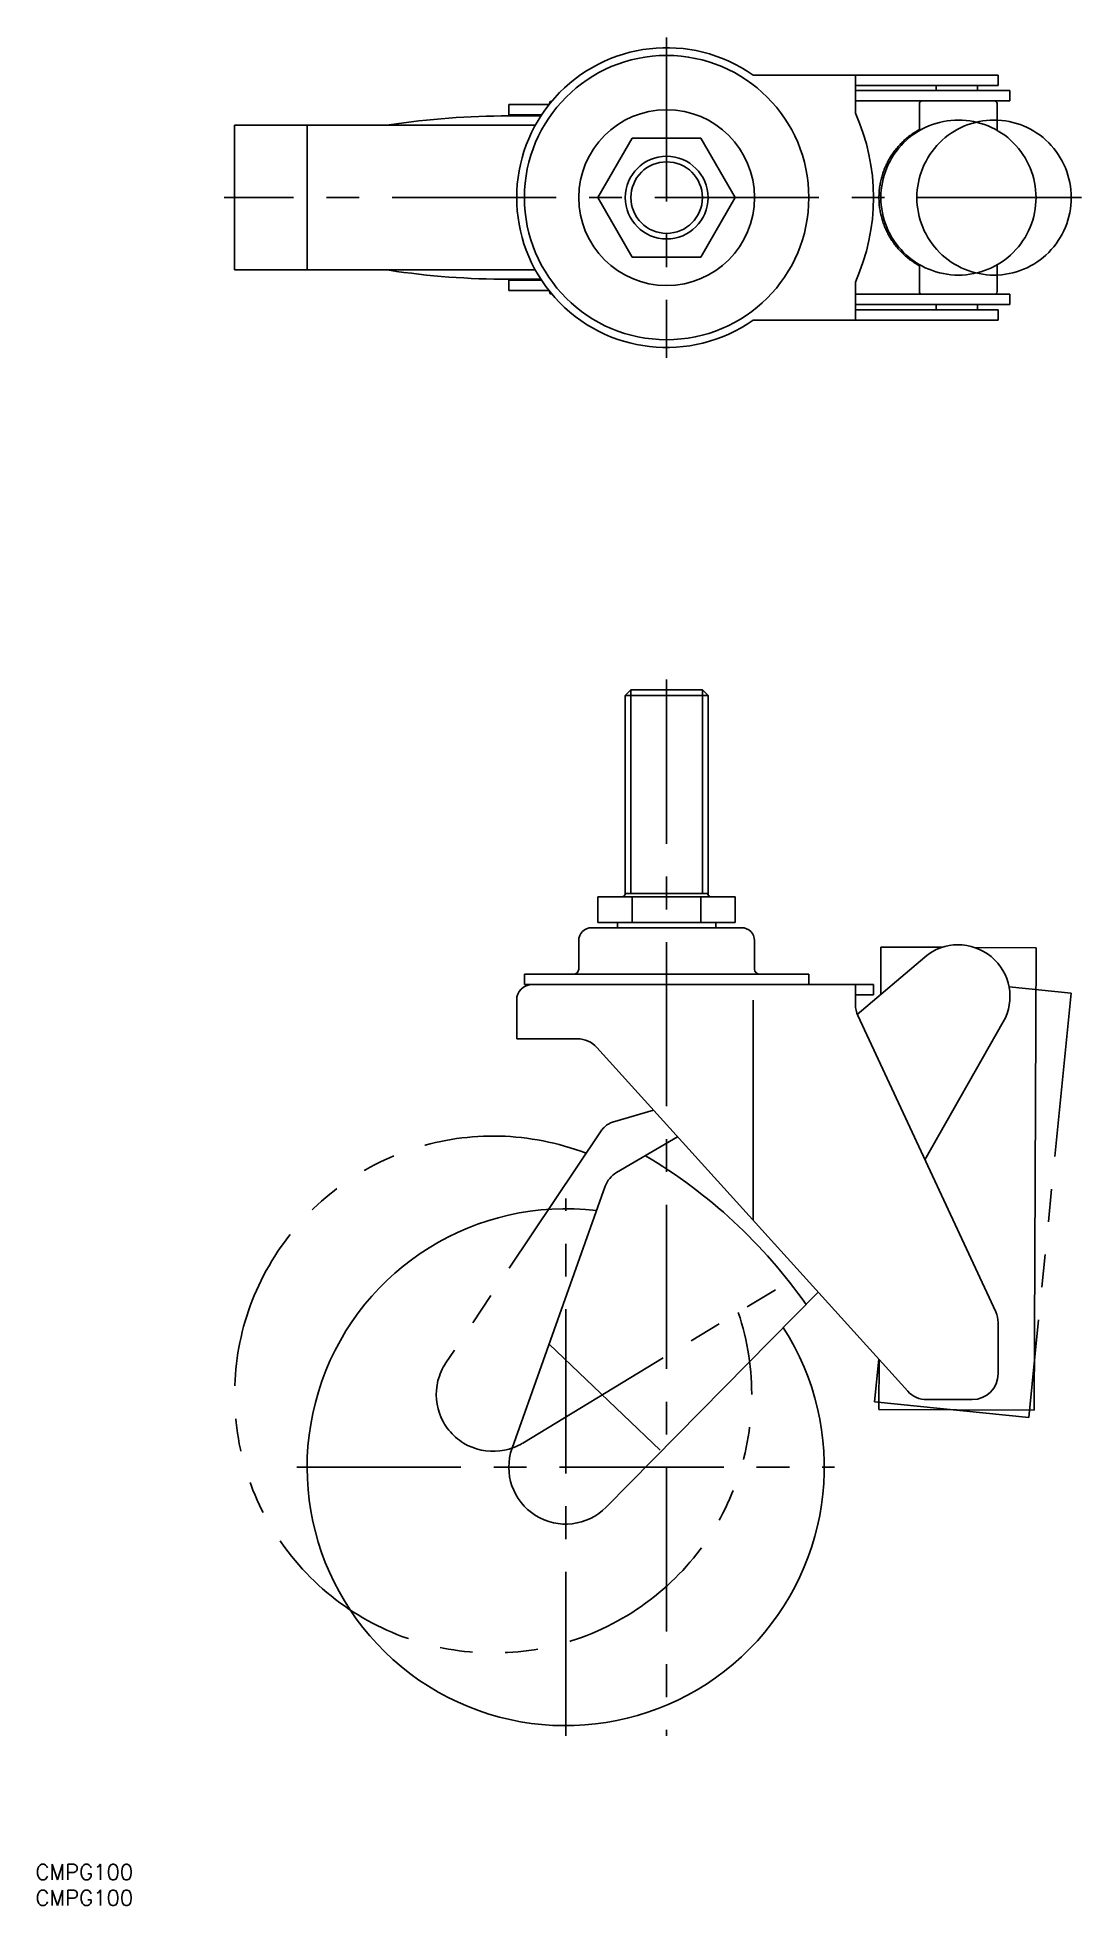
# Model space of a CAD drawing. Extents: x -122 to 80, y -330 to 31.
import ezdxf

# ---------------------------------------------------------------- set-up
doc = ezdxf.new("R2010")
doc.units = 0
doc.linetypes.add('CENTER', pattern=[50.8, 31.75, -6.35, 6.35, -6.35])
doc.linetypes.add('PHANTOM', pattern=[63.5, 31.75, -6.35, 6.35, -6.35, 6.35, -6.35])
doc.layers.get('0').update_dxf_attribs({"linetype": 'CONTINUOUS'})
doc.layers.add('CENTER', color=1, linetype='CENTER')
doc.styles.get("Standard").update_dxf_attribs({"font": 'txt.shx', "height": 3, "bigfont": 'bigfont.shx'})

msp = doc.modelspace()

# ---------------------------------------------------------------- linework, layer by layer
at = {"color": 7, "linetype": 'CONTINUOUS'}
for p, q in [((64.1, 23.7), (16.71, 23.7)), ((36.5, 23.7), (36.5, 16.36)), ((64.1, 21.7), (36.5, 21.7)), ((52.1, 21.7), (52.1, 20.7)), ((60.1, 20.7), (60.1, 21.7)), ((64.1, 23.7), (64.1, 21.7)), ((-22.74, 18), (-22.52, 18.6)), ((-22.25, 18.6), (-22.52, 18.6)), ((66.39, 20.7), (36.5, 20.7)), ((36.5, 18.7), (66.39, 18.7)), ((48.89, 18.2), (48.89, 12.97)), ((63.89, 13.01), (63.89, 18.2)), ((66.39, 18.7), (66.39, 20.7)), ((-22.74, 18), (-30.52, 18)), ((-30.52, 18), (-30.52, 16)), ((-30.52, 16), (-24.19, 16)), ((-24.32, 15.8), (-30.52, 15.8)), ((-25.52, 16), (-25.52, 15.8)), ((-69.52, 14), (-25.4, 14)), ((-69.52, 14), (-69.52, -14)), ((-6.64, 11.5), (-13.28, 0)), ((6.64, 11.5), (-6.64, 11.5)), ((13.28, 0), (6.64, 11.5)), ((-13.28, 0), (-6.64, -11.5)), ((6.64, -11.5), (13.28, 0)), ((-69.52, -14), (-25.4, -14)), ((-6.64, -11.5), (6.64, -11.5)), ((48.89, -12.97), (48.89, -18.2)), ((63.89, -18.2), (63.89, -13.01)), ((-30.52, -15.8), (-24.32, -15.8)), ((-30.52, -16), (-24.19, -16)), ((-30.52, -16), (-30.52, -18)), ((-22.74, -18), (-30.52, -18)), ((-25.52, -15.8), (-25.52, -16)), ((-22.74, -18), (-22.52, -18.6)), ((36.5, -16.36), (36.5, -23.7)), ((-22.25, -18.6), (-22.52, -18.6)), ((66.39, -18.7), (36.5, -18.7)), ((66.39, -20.7), (36.5, -20.7)), ((52.1, -20.7), (52.1, -21.7)), ((60.1, -21.7), (60.1, -20.7)), ((66.39, -20.7), (66.39, -18.7)), ((16.71, -23.7), (64.1, -23.7)), ((64.1, -21.7), (36.5, -21.7)), ((64.1, -21.7), (64.1, -23.7)), ((-6.92, -95.26), (-8, -96.35)), ((-8, -96.35), (-8, -134.74)), ((-8, -96.35), (8, -96.35)), ((6.92, -95.26), (-6.92, -95.26)), ((8, -96.35), (6.92, -95.26)), ((8, -134.74), (8, -96.35)), ((-13.28, -135.26), (13.28, -135.26)), ((-13.28, -140.26), (-13.28, -135.26)), ((8, -134.66), (-8, -134.66)), ((-6.64, -140.26), (-6.64, -135.26)), ((6.64, -140.26), (6.64, -135.26)), ((13.28, -140.26), (13.28, -135.26)), ((-13.28, -140.26), (13.28, -140.26)), ((-9.5, -140.26), (-9.5, -141.26)), ((9.5, -141.26), (9.5, -140.26)), ((-17, -143.76), (-17, -149.26)), ((14.5, -141.26), (-14.5, -141.26)), ((17, -149.26), (17, -143.76)), ((49.91, -146.95), (36.87, -158.06)), ((41.43, -145), (41.39, -154.21)), ((53.31, -145.05), (41.43, -145)), ((71.43, -145.13), (59.55, -145.08)), ((71.43, -145.13), (71.06, -234.63)), ((27.5, -150.26), (-27.5, -150.26)), ((-27.5, -150.26), (-27.5, -152.26)), ((27.5, -152.26), (27.5, -150.26)), ((-29, -155.26), (-29, -162.76)), ((-27.5, -152.26), (40, -152.26)), ((16.71, -155.26), (16.71, -197.84)), ((36.5, -156.16), (36.5, -152.26)), ((36.5, -154.26), (40, -154.26)), ((40, -154.26), (40, -152.26)), ((63.63, -215.56), (36.97, -158.27)), ((49.96, -186.17), (65.09, -159.5)), ((-29, -162.76), (-17.22, -162.76)), ((-13.51, -164.41), (46.61, -230.92)), ((2.12, -181.7), (-9.7, -188.64)), ((-11.87, -191.28), (-29.89, -241.95)), ((-11.69, -253.36), (29.29, -211.76)), ((64.1, -227.56), (64.1, -217.67)), ((-22.74, -221.85), (-1.23, -242.35)), ((41.1, -224.82), (41.06, -234.5)), ((41.06, -234.5), (71.06, -234.63)), ((50.32, -232.56), (59.1, -232.56))]:
    msp.add_line(p, q, dxfattribs=at)
at = {"color": 3, "linetype": 'PHANTOM'}
for p, q in [((-69.52, 14), (-83.55, 14)), ((-83.55, 14), (-83.55, -14)), ((-83.55, -14), (-69.52, -14)), ((78.25, -153.92), (66.22, -152.71)), ((78.25, -153.92), (70.03, -236.01)), ((-2.55, -176.53), (-10.05, -178.72)), ((-12.81, -180.74), (-42.69, -225.46)), ((-27.84, -240.97), (26.11, -208.24)), ((40.18, -233.02), (41.01, -224.72)), ((40.18, -233.02), (70.03, -236.01))]:
    msp.add_line(p, q, dxfattribs=at)
at = {"color": 3, "linetype": 'CONTINUOUS'}
for p, q in [((-6.92, -95.26), (-6.92, -134.66)), ((6.92, -95.26), (6.92, -134.66))]:
    msp.add_line(p, q, dxfattribs=at)
at = {"color": 7, "linetype": 'CONTINUOUS'}
for points in [[(56.43, -15, 0), (57.17, -14.98, 0), (57.9, -14.93, 0), (58.63, -14.84, 0), (59.36, -14.71, 0), (60.08, -14.55, 0), (60.79, -14.35, 0), (61.49, -14.12, 0), (62.17, -13.86, 0), (62.85, -13.56, 0), (63.5, -13.23, 0), (64.14, -12.87, 0), (64.77, -12.47, 0), (65.37, -12.05, 0), (65.95, -11.6, 0), (66.51, -11.11, 0), (67.04, -10.61, 0), (67.55, -10.07, 0), (68.03, -9.52, 0), (68.48, -8.94, 0), (68.9, -8.33, 0), (69.3, -7.71, 0), (69.66, -7.07, 0), (69.99, -6.41, 0), (70.29, -5.74, 0), (70.56, -5.05, 0), (70.79, -4.35, 0), (70.98, -3.64, 0), (71.14, -2.93, 0), (71.27, -2.2, 0), (71.36, -1.47, 0), (71.41, -0.74, 0), (71.43, 0, 0), (71.41, 0.74, 0), (71.36, 1.47, 0), (71.27, 2.2, 0), (71.14, 2.93, 0), (70.98, 3.64, 0), (70.79, 4.35, 0), (70.56, 5.05, 0), (70.29, 5.74, 0), (69.99, 6.41, 0), (69.66, 7.07, 0), (69.3, 7.71, 0), (68.9, 8.33, 0), (68.48, 8.94, 0), (68.03, 9.52, 0), (67.55, 10.07, 0), (67.04, 10.61, 0), (66.51, 11.11, 0), (65.95, 11.6, 0), (65.37, 12.05, 0), (64.77, 12.47, 0), (64.14, 12.87, 0), (63.5, 13.23, 0), (62.85, 13.56, 0), (62.17, 13.86, 0), (61.49, 14.12, 0), (60.79, 14.35, 0), (60.08, 14.55, 0), (59.36, 14.71, 0), (58.63, 14.84, 0), (57.9, 14.93, 0), (57.17, 14.98, 0), (56.43, 15, 0), (55.7, 14.98, 0), (54.96, 14.93, 0), (54.23, 14.84, 0), (53.51, 14.71, 0), (52.79, 14.55, 0), (52.08, 14.35, 0), (51.38, 14.12, 0), (50.69, 13.86, 0), (50.02, 13.56, 0), (49.36, 13.23, 0), (48.72, 12.87, 0), (48.1, 12.47, 0), (47.5, 12.05, 0), (46.92, 11.6, 0), (46.36, 11.11, 0), (45.83, 10.61, 0), (45.32, 10.07, 0), (44.84, 9.52, 0), (44.38, 8.94, 0), (43.96, 8.33, 0), (43.57, 7.71, 0), (43.2, 7.07, 0), (42.87, 6.41, 0), (42.57, 5.74, 0), (42.31, 5.05, 0), (42.08, 4.35, 0), (41.88, 3.64, 0), (41.72, 2.93, 0), (41.59, 2.2, 0), (41.5, 1.47, 0), (41.45, 0.74, 0), (41.43, 0, 0), (41.45, -0.74, 0), (41.5, -1.47, 0), (41.59, -2.2, 0), (41.72, -2.93, 0), (41.88, -3.64, 0), (42.08, -4.35, 0), (42.31, -5.05, 0), (42.57, -5.74, 0), (42.87, -6.41, 0), (43.2, -7.07, 0), (43.57, -7.71, 0), (43.96, -8.33, 0), (44.38, -8.94, 0), (44.84, -9.52, 0), (45.32, -10.07, 0), (45.83, -10.61, 0), (46.36, -11.11, 0), (46.92, -11.6, 0), (47.5, -12.05, 0), (48.1, -12.47, 0), (48.72, -12.87, 0), (49.36, -13.23, 0), (50.02, -13.56, 0), (50.69, -13.86, 0), (51.38, -14.12, 0), (52.08, -14.35, 0), (52.79, -14.55, 0), (53.51, -14.71, 0), (54.23, -14.84, 0), (54.96, -14.93, 0), (55.7, -14.98, 0), (56.43, -15, 0)], [(48.89, 13.18, 0), (48.67, 13.06, 0), (48.45, 12.93, 0), (48.24, 12.8, 0), (48.03, 12.67, 0), (47.81, 12.53, 0), (47.61, 12.39, 0), (47.4, 12.25, 0), (47.2, 12.1, 0), (46.99, 11.95, 0), (46.79, 11.8, 0), (46.6, 11.64, 0), (46.4, 11.48, 0), (46.21, 11.32, 0), (46.02, 11.15, 0), (45.84, 10.98, 0), (45.66, 10.81, 0), (45.48, 10.63, 0), (45.3, 10.45, 0), (45.13, 10.27, 0), (44.96, 10.09, 0), (44.79, 9.9, 0), (44.62, 9.71, 0), (44.46, 9.52, 0), (44.31, 9.32, 0), (44.15, 9.12, 0), (44, 8.92, 0), (43.85, 8.72, 0), (43.71, 8.51, 0), (43.57, 8.3, 0), (43.43, 8.09, 0), (43.3, 7.88, 0), (43.16, 7.67, 0), (43.04, 7.45, 0), (42.92, 7.23, 0), (42.8, 7.01, 0), (42.68, 6.78, 0), (42.57, 6.56, 0), (42.46, 6.33, 0), (42.36, 6.1, 0), (42.26, 5.87, 0), (42.16, 5.64, 0), (42.07, 5.41, 0), (41.98, 5.17, 0), (41.89, 4.93, 0), (41.81, 4.7, 0), (41.74, 4.46, 0), (41.66, 4.22, 0), (41.59, 3.97, 0), (41.53, 3.73, 0), (41.47, 3.49, 0), (41.41, 3.24, 0), (41.36, 3, 0), (41.31, 2.75, 0), (41.27, 2.5, 0), (41.23, 2.25, 0), (41.19, 2.01, 0), (41.16, 1.76, 0), (41.13, 1.51, 0), (41.11, 1.26, 0), (41.09, 1, 0), (41.08, 0.75, 0), (41.07, 0.5, 0), (41.06, 0.25, 0), (41.06, 0, 0), (41.06, -0.25, 0), (41.07, -0.5, 0), (41.08, -0.75, 0), (41.09, -1, 0), (41.11, -1.26, 0), (41.13, -1.51, 0), (41.16, -1.76, 0), (41.19, -2.01, 0), (41.23, -2.25, 0), (41.27, -2.5, 0), (41.31, -2.75, 0), (41.36, -3, 0), (41.41, -3.24, 0), (41.47, -3.49, 0), (41.53, -3.73, 0), (41.59, -3.97, 0), (41.66, -4.22, 0), (41.74, -4.46, 0), (41.81, -4.7, 0), (41.89, -4.93, 0), (41.98, -5.17, 0), (42.07, -5.41, 0), (42.16, -5.64, 0), (42.26, -5.87, 0), (42.36, -6.1, 0), (42.46, -6.33, 0), (42.57, -6.56, 0), (42.68, -6.78, 0), (42.8, -7.01, 0), (42.92, -7.23, 0), (43.04, -7.45, 0), (43.16, -7.67, 0), (43.3, -7.88, 0), (43.43, -8.09, 0), (43.57, -8.3, 0), (43.71, -8.51, 0), (43.85, -8.72, 0), (44, -8.92, 0), (44.15, -9.12, 0), (44.31, -9.32, 0), (44.46, -9.52, 0), (44.62, -9.71, 0), (44.79, -9.9, 0), (44.96, -10.09, 0), (45.13, -10.27, 0), (45.3, -10.45, 0), (45.48, -10.63, 0), (45.66, -10.81, 0), (45.84, -10.98, 0), (46.02, -11.15, 0), (46.21, -11.32, 0), (46.4, -11.48, 0), (46.6, -11.64, 0), (46.79, -11.8, 0), (46.99, -11.95, 0), (47.2, -12.1, 0), (47.4, -12.25, 0), (47.61, -12.39, 0), (47.81, -12.53, 0), (48.03, -12.67, 0), (48.24, -12.8, 0), (48.45, -12.93, 0), (48.67, -13.06, 0), (48.89, -13.18, 0)]]:
    msp.add_polyline3d(points, dxfattribs=at)
at = {"color": 3, "linetype": 'PHANTOM'}
msp.add_polyline3d([(63.32, -15, 0), (64.05, -14.98, 0), (64.79, -14.93, 0), (65.51, -14.84, 0), (66.23, -14.71, 0), (66.95, -14.55, 0), (67.65, -14.35, 0), (68.35, -14.12, 0), (69.03, -13.86, 0), (69.7, -13.56, 0), (70.36, -13.23, 0), (71, -12.87, 0), (71.61, -12.47, 0), (72.21, -12.05, 0), (72.79, -11.6, 0), (73.35, -11.11, 0), (73.88, -10.61, 0), (74.38, -10.07, 0), (74.86, -9.52, 0), (75.31, -8.94, 0), (75.73, -8.33, 0), (76.12, -7.71, 0), (76.49, -7.07, 0), (76.81, -6.41, 0), (77.11, -5.74, 0), (77.38, -5.05, 0), (77.6, -4.35, 0), (77.8, -3.64, 0), (77.96, -2.93, 0), (78.09, -2.2, 0), (78.18, -1.47, 0), (78.23, -0.74, 0), (78.25, 0, 0), (78.23, 0.74, 0), (78.18, 1.47, 0), (78.09, 2.2, 0), (77.96, 2.93, 0), (77.8, 3.64, 0), (77.6, 4.35, 0), (77.38, 5.05, 0), (77.11, 5.74, 0), (76.81, 6.41, 0), (76.49, 7.07, 0), (76.12, 7.71, 0), (75.73, 8.33, 0), (75.31, 8.94, 0), (74.86, 9.52, 0), (74.38, 10.07, 0), (73.88, 10.61, 0), (73.35, 11.11, 0), (72.79, 11.6, 0), (72.21, 12.05, 0), (71.61, 12.47, 0), (71, 12.87, 0), (70.36, 13.23, 0), (69.7, 13.56, 0), (69.03, 13.86, 0), (68.35, 14.12, 0), (67.65, 14.35, 0), (66.95, 14.55, 0), (66.23, 14.71, 0), (65.51, 14.84, 0), (64.79, 14.93, 0), (64.05, 14.98, 0), (63.32, 15, 0), (62.59, 14.98, 0), (61.86, 14.93, 0), (61.13, 14.84, 0), (60.41, 14.71, 0), (59.7, 14.55, 0), (58.99, 14.35, 0), (58.29, 14.12, 0), (57.61, 13.86, 0), (56.94, 13.56, 0), (56.29, 13.23, 0), (55.65, 12.87, 0), (55.03, 12.47, 0), (54.43, 12.05, 0), (53.85, 11.6, 0), (53.3, 11.11, 0), (52.77, 10.61, 0), (52.26, 10.07, 0), (51.78, 9.52, 0), (51.33, 8.94, 0), (50.91, 8.33, 0), (50.52, 7.71, 0), (50.16, 7.07, 0), (49.83, 6.41, 0), (49.53, 5.74, 0), (49.27, 5.05, 0), (49.04, 4.35, 0), (48.84, 3.64, 0), (48.68, 2.93, 0), (48.56, 2.2, 0), (48.47, 1.47, 0), (48.41, 0.74, 0), (48.4, 0, 0), (48.41, -0.74, 0), (48.47, -1.47, 0), (48.56, -2.2, 0), (48.68, -2.93, 0), (48.84, -3.64, 0), (49.04, -4.35, 0), (49.27, -5.05, 0), (49.53, -5.74, 0), (49.83, -6.41, 0), (50.16, -7.07, 0), (50.52, -7.71, 0), (50.91, -8.33, 0), (51.33, -8.94, 0), (51.78, -9.52, 0), (52.26, -10.07, 0), (52.77, -10.61, 0), (53.3, -11.11, 0), (53.85, -11.6, 0), (54.43, -12.05, 0), (55.03, -12.47, 0), (55.65, -12.87, 0), (56.29, -13.23, 0), (56.94, -13.56, 0), (57.61, -13.86, 0), (58.29, -14.12, 0), (58.99, -14.35, 0), (59.7, -14.55, 0), (60.41, -14.71, 0), (61.13, -14.84, 0), (61.86, -14.93, 0), (62.59, -14.98, 0), (63.32, -15, 0)], dxfattribs=at)
at = {"color": 7, "linetype": 'CONTINUOUS'}
for radius in [27.5, 17, 8]:
    msp.add_circle((0, 0), radius, dxfattribs=at)
at = {"color": 3, "linetype": 'CONTINUOUS'}
msp.add_circle((0, 0), 6.92, dxfattribs=at)
at = {"color": 7, "linetype": 'CONTINUOUS'}
for centre, radius, start, end in [((0, 0), 29, 54.8096, 305.1904), ((49.39, 18.2), 0.5, 90, 180), ((63.39, 18.2), 0.5, 0, 90), ((-30.52, -139.2), 155, 90, 98.5893), ((0, 0), 40, 335.8532, 24.1468), ((-30.52, 139.2), 155, 261.4107, 270), ((49.39, -18.2), 0.5, 180, 270), ((63.39, -18.2), 0.5, 270, 0), ((-8.6, -134.66), 0.6, 270, 352.598), ((8.59, -134.66), 0.6, 187.402, 270), ((-14.5, -143.76), 2.5, 90, 180), ((14.5, -143.76), 2.5, 0, 90), ((56.39, -154.56), 10, 330.4312, 130.4312), ((-18, -149.26), 1, 270, 0), ((18, -149.26), 1, 180, 270), ((-26, -155.26), 3, 90, 180), ((41.5, -156.16), 5, 180, 204.9587), ((-17.22, -167.76), 5, 42.1139, 90), ((-55.19, -271.68), 100.29, 35.0118, 59.3859), ((-7.16, -192.95), 5, 120.4312, 160.4312), ((-19.52, -245.64), 50, 83.1402, 32.7221), ((59.1, -217.67), 5, 0, 24.9587), ((59.1, -227.56), 5, 270, 0), ((50.32, -227.56), 5, 222.1139, 270), ((-19.52, -245.64), 11, 160.4312, 315.4312)]:
    msp.add_arc(centre, radius, start, end, dxfattribs=at)
at = {"color": 3, "linetype": 'PHANTOM'}
for centre, radius, start, end in [((-8.65, -183.52), 5, 106.245, 146.245), ((-33.55, -231.57), 50, 68.954, 18.536), ((-33.55, -231.57), 11, 146.245, 301.245)]:
    msp.add_arc(centre, radius, start, end, dxfattribs=at)
at = {"layer": 'CENTER', "color": 1, "linetype": 'CENTER'}
for p, q in [((0, 31), (0, -31)), ((80.25, 0), (-85.55, 0)), ((0, -93.26), (0, -297.64)), ((-19.52, -297.64), (-19.52, -193.64)), ((-71.52, -245.64), (32.48, -245.64))]:
    msp.add_line(p, q, dxfattribs=at)

# ---------------------------------------------------------------- texts
at = {"color": 7, "linetype": 'CONTINUOUS'}
for p in [(-122.07, -325.46), (-122.07, -330.46)]:
    msp.add_text('CMPG100', height=3, dxfattribs=at).set_placement(p)

doc.saveas('drawing.dxf')
